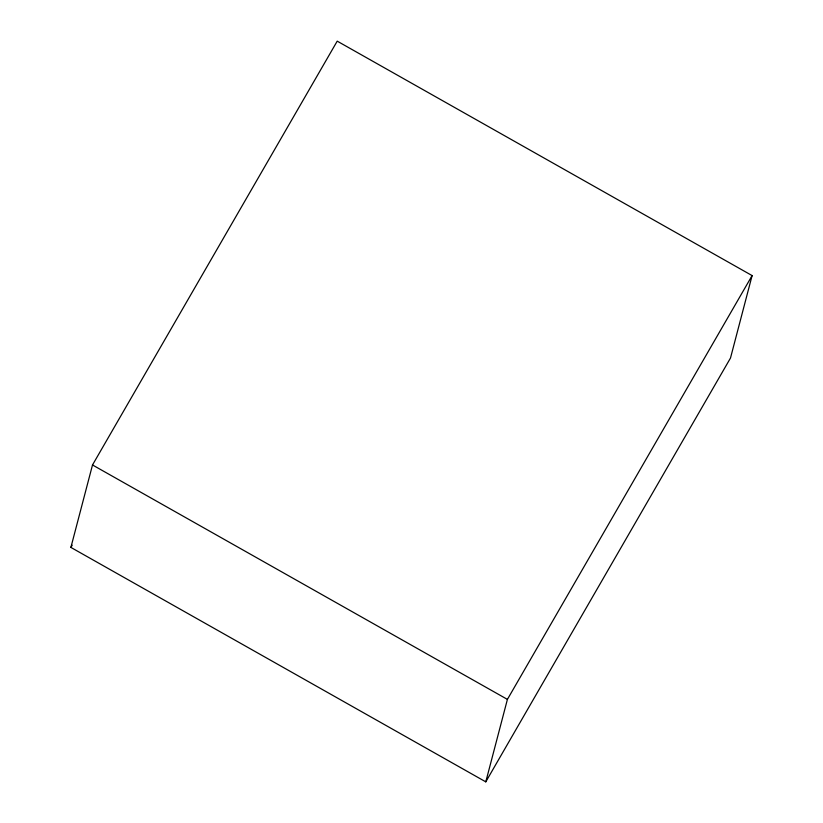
<?xml version="1.0" encoding="UTF-8"?>
<svg xmlns="http://www.w3.org/2000/svg" width="823" height="823" viewBox="0 0 823 823"><rect width="100%" height="100%" fill="white"/><g stroke="black" fill="none" stroke-linecap="round" stroke-linejoin="round"><path stroke-width="1.23" d="M70.891 547.418L92.505 464.964L337.214 41.15L752.109 275.582L730.495 358.036L485.786 781.85L70.891 547.418L72.177 545.196M485.786 781.85L507.41 699.396L752.109 275.582M92.505 464.964L507.41 699.396"/></g></svg>
